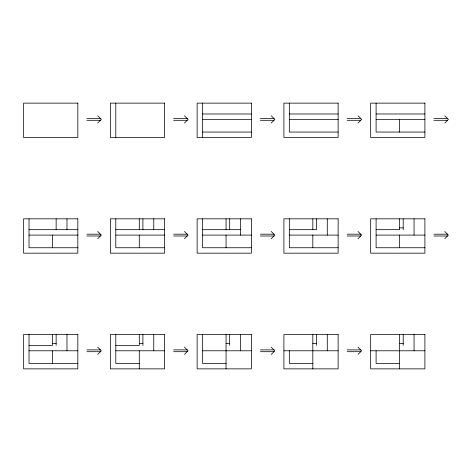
<?xml version="1.0" encoding="UTF-8"?>
<svg xmlns="http://www.w3.org/2000/svg" width="472" height="472" viewBox="0 0 472 472"><rect width="100%" height="100%" fill="white"/><g stroke="black" fill="none" stroke-linecap="round" stroke-linejoin="round"><path stroke-width="0.71" d="M97.716 123.021L101.327 119.404L97.716 115.793M184.481 123.021L188.098 119.404L184.481 115.793M97.716 238.714L101.327 235.097L97.716 231.481M271.247 123.021L274.863 119.404L271.247 115.793M184.481 238.714L188.098 235.097L184.481 231.481M97.716 354.401L101.327 350.784L97.716 347.174M358.018 123.021L361.635 119.404L358.018 115.793M271.247 238.714L274.863 235.097L271.247 231.481M184.481 354.401L188.098 350.784L184.481 347.174M444.783 123.021L448.4 119.404L444.783 115.793M358.018 238.714L361.635 235.097L358.018 231.481M271.247 354.401L274.863 350.784L271.247 347.174M444.783 238.714L448.4 235.097L444.783 231.481M358.018 354.401L361.635 350.784L358.018 347.174M202.559 113.982L251.364 113.982M289.324 113.982L338.135 113.982M376.096 113.982L424.9 113.982M86.866 118.501L100.424 118.501M173.637 118.501L187.195 118.501M260.402 118.501L273.961 118.501M347.174 118.501L360.726 118.501M433.939 118.501L447.497 118.501M202.559 119.404L251.364 119.404M289.324 119.404L338.135 119.404M376.096 119.404L424.9 119.404M86.866 120.307L100.424 120.307M173.637 120.307L187.195 120.307M260.402 120.307L273.961 120.307M347.174 120.307L360.726 120.307M433.939 120.307L447.497 120.307M202.559 132.06L251.364 132.06M338.135 132.06L289.324 132.06L289.324 103.138M424.9 132.06L376.096 132.06L376.096 103.138M399.595 227.864L403.206 227.864M29.022 229.675L77.827 229.675M115.793 229.675L164.598 229.675M202.559 229.675L240.519 229.675M289.324 229.675L316.441 229.675L316.441 218.825M376.096 229.675L399.595 229.675L399.595 218.825M86.866 234.195L100.424 234.195M173.637 234.195L187.195 234.195M260.402 234.195L273.961 234.195M347.174 234.195L360.726 234.195M433.939 234.195L447.497 234.195M29.022 235.097L77.827 235.097M115.793 235.097L164.598 235.097M202.559 235.097L251.364 235.097M289.324 235.097L338.135 235.097M376.096 235.097L424.9 235.097M86.866 236L100.424 236M173.637 236L187.195 236M260.402 236L273.961 236M347.174 236L360.726 236M433.939 236L447.497 236M77.827 247.747L29.022 247.747L29.022 218.825M164.598 247.747L115.793 247.747L115.793 218.825M251.364 247.747L202.559 247.747L202.559 218.825M338.135 247.747L289.324 247.747L289.324 218.825M424.9 247.747L376.096 247.747L376.096 218.825M52.522 343.557L56.139 343.557M139.293 343.557L142.904 343.557M226.058 343.557L229.675 343.557M312.824 343.557L316.441 343.557M399.595 343.557L403.206 343.557M29.022 345.362L52.522 345.362L52.522 334.518M115.793 345.362L139.293 345.362L139.293 334.518M86.866 349.882L100.424 349.882M173.637 349.882L187.195 349.882M260.402 349.882L273.961 349.882M347.174 349.882L360.726 349.882M29.022 350.784L77.827 350.784M115.793 350.784L164.598 350.784M202.559 350.784L251.364 350.784M283.902 350.784L338.135 350.784M370.673 350.784L424.9 350.784M86.866 351.693L100.424 351.693M173.637 351.693L187.195 351.693M260.402 351.693L273.961 351.693M347.174 351.693L360.726 351.693M77.827 363.44L29.022 363.44L29.022 334.518M139.293 363.44L115.793 363.44L115.793 334.518M226.058 363.44L202.559 363.44L202.559 334.518M312.824 363.44L289.324 363.44L289.324 350.784M399.595 363.44L376.096 363.44L376.096 350.784M414.056 218.825L414.056 235.097M414.056 334.518L414.056 350.784M403.206 218.825L403.206 229.675M403.206 334.518L403.206 345.362M399.595 119.404L399.595 132.06M399.595 235.097L399.595 247.747M399.595 334.518L399.595 368.862M327.285 218.825L327.285 235.097M327.285 334.518L327.285 350.784M316.441 334.518L316.441 345.362M312.824 218.825L312.824 229.675M312.824 235.097L312.824 247.747M312.824 334.518L312.824 368.862M240.519 218.825L240.519 235.097M240.519 334.518L240.519 350.784M229.675 218.825L229.675 229.675M229.675 334.518L229.675 345.362M226.058 218.825L226.058 229.675M226.058 235.097L226.058 247.747M226.058 334.518L226.058 368.862M202.559 103.138L202.559 137.482M153.754 218.825L153.754 229.675M153.754 334.518L153.754 350.784M142.904 218.825L142.904 229.675M142.904 334.518L142.904 345.362M139.293 218.825L139.293 229.675M139.293 235.097L139.293 247.747M139.293 350.784L139.293 368.862M115.793 103.138L115.793 137.482M66.983 218.825L66.983 229.675M66.983 334.518L66.983 350.784M56.139 218.825L56.139 229.675M56.139 334.518L56.139 345.362M52.522 235.097L52.522 247.747M52.522 350.784L52.522 363.44M77.827 103.138L23.6 103.138L23.6 137.482L77.827 137.482L77.827 103.138M164.598 103.138L110.365 103.138L110.365 137.482L164.598 137.482L164.598 103.138M251.364 103.138L197.137 103.138L197.137 137.482L251.364 137.482L251.364 103.138M338.135 103.138L283.902 103.138L283.902 137.482L338.135 137.482L338.135 103.138M424.9 103.138L370.673 103.138L370.673 137.482L424.9 137.482L424.9 103.138M77.827 218.825L23.6 218.825L23.6 253.175L77.827 253.175L77.827 218.825M164.598 218.825L110.365 218.825L110.365 253.175L164.598 253.175L164.598 218.825M251.364 218.825L197.137 218.825L197.137 253.175L251.364 253.175L251.364 218.825M338.135 218.825L283.902 218.825L283.902 253.175L338.135 253.175L338.135 218.825M424.9 218.825L370.673 218.825L370.673 253.175L424.9 253.175L424.9 218.825M77.827 334.518L23.6 334.518L23.6 368.862L77.827 368.862L77.827 334.518M164.598 334.518L110.365 334.518L110.365 368.862L164.598 368.862L164.598 334.518M251.364 334.518L197.137 334.518L197.137 368.862L251.364 368.862L251.364 334.518M338.135 334.518L283.902 334.518L283.902 368.862L338.135 368.862L338.135 334.518M424.9 334.518L370.673 334.518L370.673 368.862L424.9 368.862L424.9 334.518"/></g></svg>
